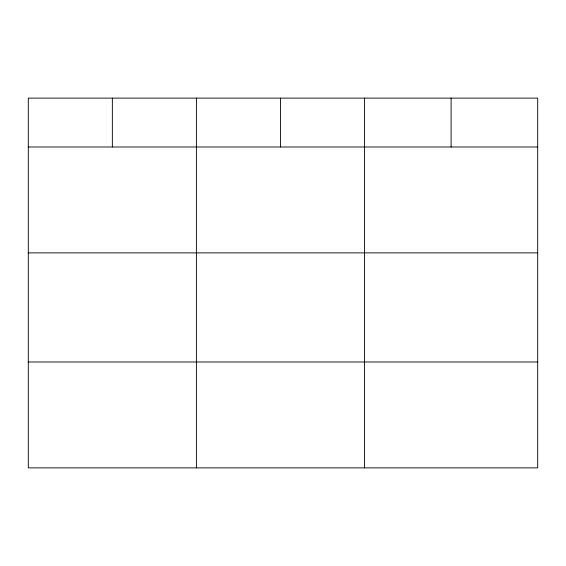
<?xml version="1.0" encoding="UTF-8"?>
<svg xmlns="http://www.w3.org/2000/svg" width="566" height="566" viewBox="0 0 566 566"><rect width="100%" height="100%" fill="white"/><g stroke="black" fill="none" stroke-linecap="round" stroke-linejoin="round"><path stroke-width="0.85" d="M537.7 252.882L537.7 98.123L28.3 98.123L28.3 467.877L537.7 467.877L537.7 252.882L28.3 252.882M28.3 146.99L537.7 146.99M28.3 361.985L537.7 361.985M451.102 98.123L451.102 146.99M364.504 98.123L364.504 467.877M280.453 98.123L280.453 146.99M196.402 98.123L196.402 467.877M112.351 98.123L112.351 146.99"/></g></svg>
